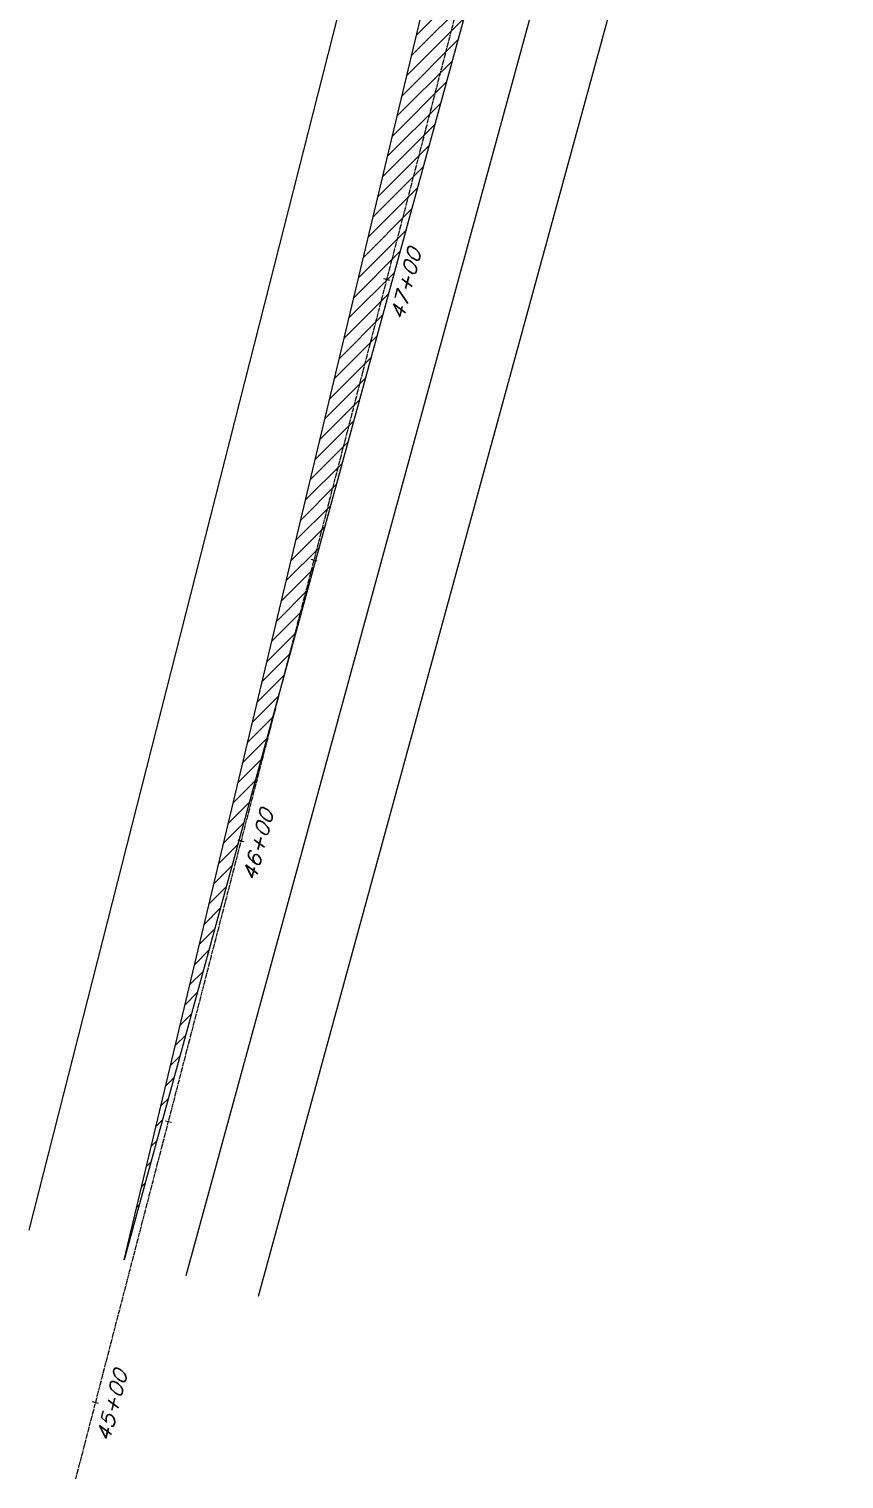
# Model space of a CAD drawing. Header units: feet. Extents: x 1024297 to 1030998, y 90489 to 94481.
# Drawn here: x 1024430.7 to 1024571.2, y 92943.9 to 93193.9 of the extents above; entities that cross this region are included whole.
import ezdxf
from ezdxf.enums import TextEntityAlignment as Align

# ---------------------------------------------------------------- set-up
doc = ezdxf.new("R2010")
doc.units = ezdxf.units.FT
doc.header["$MEASUREMENT"] = 0
doc.linetypes.add('CENTERF2', pattern=[0.9375, 0.75, -0.0625, 0.0625, -0.0625])
for name, color, linetype in [('E6BLL', 6, 'CENTERF2'), ('P-EOP', 3, 'Continuous'), ('P-STRIPE', 1, 'Continuous'), ('STALBL-130', 3, 'Continuous')]:
    doc.layers.add(name, color=color, linetype=linetype)
doc.styles.add('60S', font='simplex.shx', dxfattribs={"width": 1.15, "oblique": 22, "height": 2.4})

# ---------------------------------------------------------------- blocks, each defined once
blk = doc.blocks.new('*X8')
at = {"color": 0}
for p, q in [((1024524.14, 93304.28), (1024524.29, 93304.43)), ((1024523.31, 93300.8), (1024523.96, 93301.45)), ((1024522.48, 93297.32), (1024523.63, 93298.47)), ((1024521.65, 93293.84), (1024523.3, 93295.49)), ((1024520.82, 93290.35), (1024522.97, 93292.5)), ((1024519.98, 93286.87), (1024522.64, 93289.52)), ((1024519.15, 93283.39), (1024522.31, 93286.54)), ((1024518.32, 93279.9), (1024521.98, 93283.56)), ((1024517.49, 93276.42), (1024521.65, 93280.58)), ((1024516.66, 93272.94), (1024521.32, 93277.6)), ((1024515.83, 93269.46), (1024520.99, 93274.62)), ((1024515, 93265.97), (1024520.66, 93271.64)), ((1024514.17, 93262.49), (1024520.33, 93268.65)), ((1024513.34, 93259.01), (1024520, 93265.67)), ((1024512.5, 93255.52), (1024519.67, 93262.69)), ((1024511.67, 93252.04), (1024519.34, 93259.71)), ((1024510.84, 93248.56), (1024519.01, 93256.73)), ((1024510.01, 93245.08), (1024518.68, 93253.75)), ((1024509.18, 93241.59), (1024518.35, 93250.77)), ((1024508.35, 93238.11), (1024518.02, 93247.79)), ((1024507.52, 93234.63), (1024517.69, 93244.8)), ((1024506.69, 93231.14), (1024517.36, 93241.82)), ((1024505.85, 93227.66), (1024517.03, 93238.84)), ((1024505.02, 93224.18), (1024516.65, 93235.81)), ((1024504.19, 93220.7), (1024515.65, 93232.16)), ((1024503.36, 93217.21), (1024514.65, 93228.51)), ((1024502.53, 93213.73), (1024513.66, 93224.86)), ((1024501.7, 93210.25), (1024512.66, 93221.21)), ((1024500.87, 93206.76), (1024511.66, 93217.56)), ((1024500.04, 93203.28), (1024510.66, 93213.91)), ((1024499.2, 93199.8), (1024509.66, 93210.26)), ((1024498.37, 93196.32), (1024508.67, 93206.61)), ((1024497.54, 93192.83), (1024507.67, 93202.96)), ((1024496.71, 93189.35), (1024506.67, 93199.31)), ((1024495.88, 93185.87), (1024505.67, 93195.66)), ((1024495.05, 93182.38), (1024504.67, 93192.01)), ((1024494.22, 93178.9), (1024503.67, 93188.36)), ((1024493.39, 93175.42), (1024502.68, 93184.71)), ((1024492.55, 93171.94), (1024501.68, 93181.06)), ((1024491.72, 93168.45), (1024500.68, 93177.41)), ((1024490.89, 93164.97), (1024499.68, 93173.76)), ((1024490.06, 93161.49), (1024498.68, 93170.11)), ((1024489.23, 93158), (1024497.68, 93166.46)), ((1024488.4, 93154.52), (1024496.69, 93162.81)), ((1024487.57, 93151.04), (1024495.69, 93159.16)), ((1024486.74, 93147.56), (1024494.69, 93155.51)), ((1024485.9, 93144.07), (1024493.69, 93151.86)), ((1024485.07, 93140.59), (1024492.69, 93148.21)), ((1024484.24, 93137.11), (1024491.69, 93144.56)), ((1024483.41, 93133.62), (1024490.7, 93140.91)), ((1024482.58, 93130.14), (1024489.7, 93137.26)), ((1024481.75, 93126.66), (1024488.7, 93133.61)), ((1024480.92, 93123.18), (1024487.7, 93129.96)), ((1024480.09, 93119.69), (1024486.7, 93126.31)), ((1024479.25, 93116.21), (1024485.7, 93122.66)), ((1024478.42, 93112.73), (1024484.71, 93119.01)), ((1024477.59, 93109.24), (1024483.71, 93115.36)), ((1024476.76, 93105.76), (1024482.71, 93111.71)), ((1024475.93, 93102.28), (1024481.71, 93108.06)), ((1024475.1, 93098.8), (1024480.71, 93104.41)), ((1024474.27, 93095.31), (1024479.72, 93100.76)), ((1024473.44, 93091.83), (1024478.72, 93097.11)), ((1024472.6, 93088.35), (1024477.72, 93093.46)), ((1024471.77, 93084.86), (1024476.72, 93089.81)), ((1024470.94, 93081.38), (1024475.72, 93086.16)), ((1024470.11, 93077.9), (1024474.72, 93082.51)), ((1024469.28, 93074.41), (1024473.73, 93078.86)), ((1024468.45, 93070.93), (1024472.73, 93075.21)), ((1024467.62, 93067.45), (1024471.73, 93071.56)), ((1024466.79, 93063.97), (1024470.73, 93067.91)), ((1024465.95, 93060.48), (1024469.73, 93064.26)), ((1024465.12, 93057), (1024468.73, 93060.61)), ((1024464.29, 93053.52), (1024467.74, 93056.96)), ((1024463.46, 93050.03), (1024466.74, 93053.31)), ((1024462.63, 93046.55), (1024465.74, 93049.66)), ((1024461.8, 93043.07), (1024464.74, 93046.01)), ((1024460.97, 93039.59), (1024463.74, 93042.36)), ((1024460.14, 93036.1), (1024462.74, 93038.71)), ((1024459.31, 93032.62), (1024461.75, 93035.06)), ((1024458.47, 93029.14), (1024460.75, 93031.41)), ((1024457.64, 93025.65), (1024459.75, 93027.76)), ((1024456.81, 93022.17), (1024458.75, 93024.11)), ((1024455.98, 93018.69), (1024457.75, 93020.46)), ((1024455.15, 93015.21), (1024456.75, 93016.81)), ((1024454.32, 93011.72), (1024455.76, 93013.16)), ((1024453.49, 93008.24), (1024454.76, 93009.51)), ((1024452.66, 93004.76), (1024453.76, 93005.86)), ((1024451.82, 93001.27), (1024452.76, 93002.21)), ((1024450.99, 92997.79), (1024451.76, 92998.56)), ((1024450.16, 92994.31), (1024450.77, 92994.91)), ((1024449.33, 92990.83), (1024449.77, 92991.26)), ((1024448.5, 92987.34), (1024448.77, 92987.61)), ((1024447.67, 92983.86), (1024447.77, 92983.96))]:
    blk.add_line(p, q, dxfattribs=at)
blk = doc.blocks.new('LBL_TIC')
blk.add_line((0, -0.04165), (0, 0.04165))
blk = doc.blocks.new('STA_TIC')
blk.add_line((0, -0.04165), (0, 0.04165))

msp = doc.modelspace()

# ---------------------------------------------------------------- linework, layer by layer
at = {"layer": 'E6BLL'}
msp.add_line((1024438.80786, 92943.91977), (1024540.51839, 93336.06584), dxfattribs=at)
at = {"layer": 'P-EOP', "flags": 128}
for points in [[(1024430.74, 92986.79), (1024522.90147, 93349.07957)], [(1024470.32, 92975.44), (1024571.23464, 93344.40275)]]:
    msp.add_lwpolyline(points, dxfattribs=at)
at = {"layer": 'P-STRIPE', "flags": 128}
msp.add_lwpolyline([(1024457.81911, 92979.01058), (1024558.69521, 93347.8324)], dxfattribs=at)
at = {"layer": 'P-STRIPE'}
msp.add_lwpolyline([(1024447.15781, 92981.72267), (1024524.3811, 93305.29079), (1024516.72991, 93236.09468)], close=True, dxfattribs=at)

# ---------------------------------------------------------------- block references
msp.add_blockref('*X8', (0, 0), dxfattribs=at)
at = {"layer": 'STALBL-130', "xscale": 12.72509003599358, "yscale": 12.72509003600862, "zscale": 12.72509003601441, "rotation": 75.45965387143812}
for name, p in [('LBL_TIC', (1024492.43687, 93150.68699)), ('STA_TIC', (1024479.88378, 93102.28844)), ('LBL_TIC', (1024467.3307, 93053.88989)), ('STA_TIC', (1024454.77761, 93005.49133)), ('LBL_TIC', (1024442.22453, 92957.09278))]:
    msp.add_blockref(name, p, dxfattribs=at)

# ---------------------------------------------------------------- texts
at = {"layer": 'STALBL-130', "style": '60S', "oblique": 22, "width": 1.15}
for s, p in [('47+00', (1024497.51803, 93149.33933)), ('46+00', (1024472.05503, 93052.63355)), ('45+00', (1024446.86041, 92956.00033))]:
    msp.add_text(s, height=2.4, rotation=75.4596539, dxfattribs=at).set_placement(p, align=Align.BOTTOM_CENTER)

doc.saveas('drawing.dxf')
